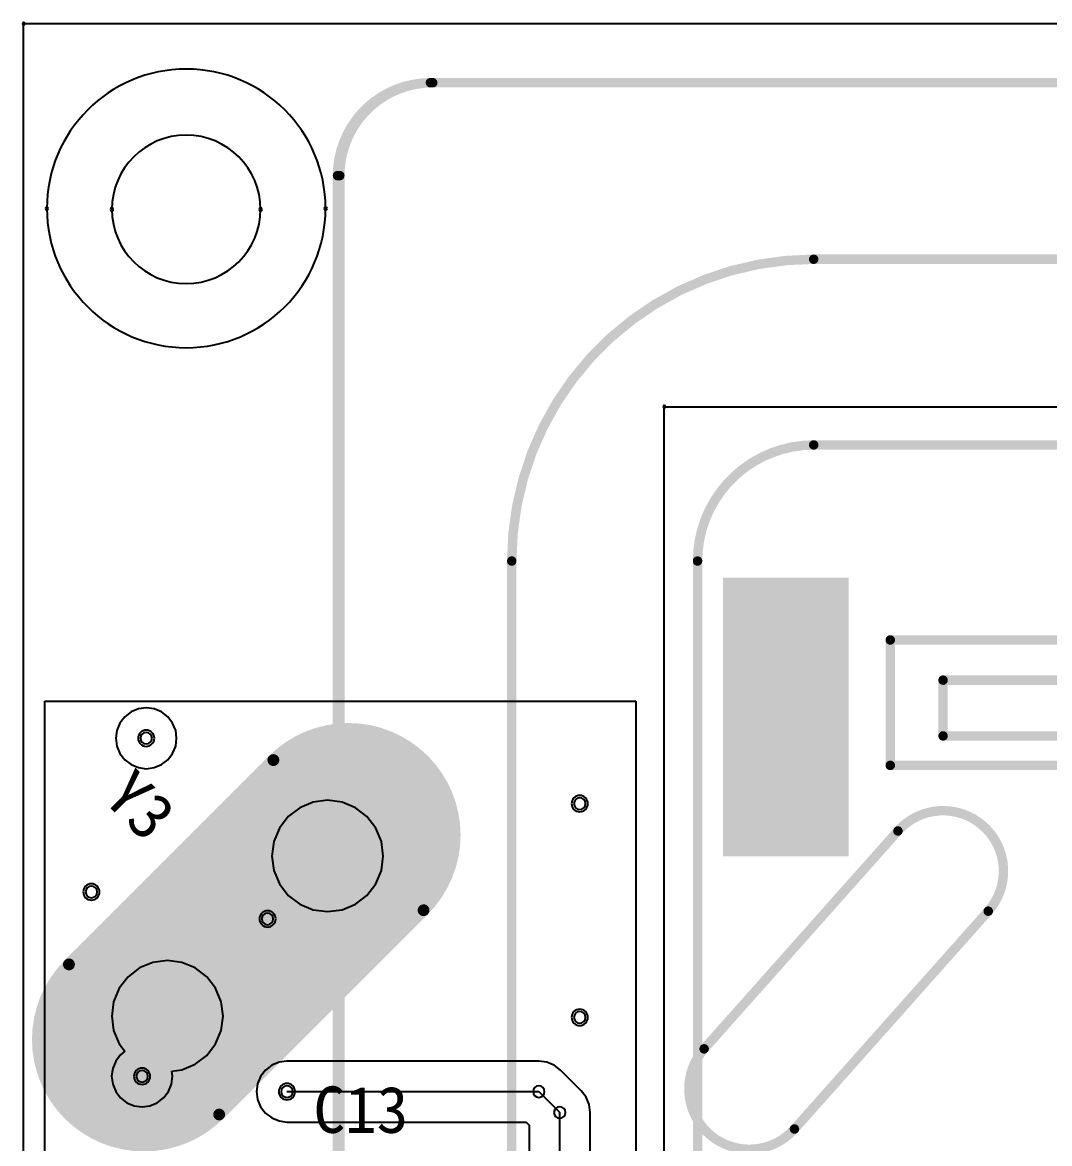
# Model space of a CAD drawing. Header units: inches. Extents: x 32166 to 34772, y 2386 to 4229.
# Drawn here: x 32893.1 to 32988.6, y 3901.3 to 4005.6 of the extents above; entities that cross this region are included whole.
import ezdxf

# ---------------------------------------------------------------- set-up
doc = ezdxf.new("R2010")
doc.units = ezdxf.units.IN
doc.header["$LTSCALE"] = 0.64311
doc.header["$MEASUREMENT"] = 0
for name, color, linetype in [('KEEPOUTLAYER', 6, 'CONTINUOUS'), ('MULTILAYER', 9, 'CONTINUOUS'), ('TOPLAYER', 1, 'CONTINUOUS'), ('TOPOVERLAY', 2, 'CONTINUOUS'), ('TOPSOLDER', 216, 'CONTINUOUS')]:
    doc.layers.add(name, color=color, linetype=linetype)
doc.styles.get("Standard").update_dxf_attribs({"font": 'txt', "width": 0.8})

msp = doc.modelspace()

# ---------------------------------------------------------------- linework, layer by layer
at = {"layer": 'KEEPOUTLAYER'}
for p, q in [((32893.17, 4005.45), (34340.37, 4005.45)), ((32893.17, 3806.73), (32893.17, 4005.45)), ((32952.74, 3969.8), (33076.03, 3969.8)), ((32952.74, 3896.87), (32952.74, 3969.8))]:
    msp.add_line(p, q, dxfattribs=at)
for centre, radius, start, end in [((32893.17, 4005.45), 0.108, 0, 180), ((32893.17, 4005.45), 0.108, 0, 180), ((32893.17, 4005.45), 0.108, 180, 0), ((32893.17, 4005.45), 0.108, 180, 0), ((32908.29, 3988.17), 6.91, 0, 180), ((32901.38, 3988.17), 0.137, 0, 180), ((32901.38, 3988.17), 0.137, 180, 0), ((32908.29, 3988.17), 6.91, 180, 0), ((32915.2, 3988.17), 0.137, 0, 180), ((32915.2, 3988.17), 0.137, 180, 0), ((32952.74, 3969.8), 0.108, 0, 180), ((32952.74, 3969.8), 0.108, 0, 180), ((32952.74, 3969.8), 0.108, 180, 0), ((32952.74, 3969.8), 0.108, 180, 0)]:
    msp.add_arc(centre, radius, start, end, dxfattribs=at)
at = {"layer": 'MULTILAYER', "const_width": 3.4}
for points in [[(32922.64, 3929.21, 1), (32920.24, 3926.81, 1)], [(32907.74, 3914.32, 1), (32905.34, 3911.91, 1)]]:
    msp.add_lwpolyline(points, format="xyb", close=True, dxfattribs=at)
at = {"layer": 'MULTILAYER'}
for centre, start, end in [((32904.57, 3938.97), 0, 180), ((32904.57, 3938.97), 180, 0), ((32944.88, 3932.88), 0, 180), ((32944.88, 3932.88), 180, 0), ((32899.47, 3924.67), 0, 180), ((32899.47, 3924.67), 180, 0), ((32915.85, 3922.16), 0, 180), ((32915.85, 3922.16), 180, 0), ((32944.88, 3913), 0, 180), ((32944.88, 3913), 180, 0), ((32904.18, 3907.52), 0, 180), ((32904.18, 3907.52), 180, 0), ((32917.66, 3906.09), 0, 180), ((32917.66, 3906.09), 180, 0)]:
    msp.add_arc(centre, 0.54, start, end, dxfattribs=at)
msp.add_solid([(32958.64, 3953.47), (32958.64, 3928.42), (32969.44, 3953.47), (32969.44, 3928.42)], dxfattribs=at)
at = {"layer": 'TOPLAYER'}
for p, q in [((32895.15, 3897.73), (32895.15, 3942.42)), ((32895.15, 3942.42), (32950.1, 3942.42)), ((32903.84, 3941.7), (32903.16, 3941.42)), ((32904.57, 3941.8), (32903.84, 3941.7)), ((32905.3, 3941.7), (32904.57, 3941.8)), ((32905.99, 3941.42), (32905.3, 3941.7)), ((32950.1, 3942.42), (32950.1, 3877.88)), ((32902.57, 3940.97), (32902.12, 3940.38)), ((32903.16, 3941.42), (32902.57, 3940.97)), ((32906.57, 3940.97), (32905.99, 3941.42)), ((32907.02, 3940.38), (32906.57, 3940.97)), ((32901.84, 3939.7), (32901.74, 3938.97)), ((32902.12, 3940.38), (32901.84, 3939.7)), ((32907.31, 3939.7), (32907.02, 3940.38)), ((32907.4, 3938.97), (32907.31, 3939.7)), ((32901.74, 3938.97), (32901.84, 3938.23)), ((32907.31, 3938.23), (32907.4, 3938.97)), ((32901.84, 3938.23), (32902.12, 3937.55)), ((32902.12, 3937.55), (32902.57, 3936.96)), ((32906.57, 3936.96), (32907.02, 3937.55)), ((32907.02, 3937.55), (32907.31, 3938.23)), ((32902.57, 3936.96), (32903.16, 3936.51)), ((32903.16, 3936.51), (32903.84, 3936.23)), ((32905.3, 3936.23), (32905.99, 3936.51)), ((32905.99, 3936.51), (32906.57, 3936.96)), ((32903.84, 3936.23), (32904.57, 3936.13)), ((32904.57, 3936.13), (32905.3, 3936.23)), ((32918.85, 3932.49), (32917.78, 3931.67)), ((32920.1, 3933.01), (32918.85, 3932.49)), ((32921.44, 3933.19), (32920.1, 3933.01)), ((32922.78, 3933.01), (32921.44, 3933.19)), ((32924.02, 3932.49), (32922.78, 3933.01)), ((32925.1, 3931.67), (32924.02, 3932.49)), ((32917.78, 3931.67), (32916.96, 3930.6)), ((32925.92, 3930.6), (32925.1, 3931.67)), ((32916.96, 3930.6), (32916.44, 3929.35)), ((32926.44, 3929.35), (32925.92, 3930.6)), ((32916.44, 3929.35), (32916.26, 3928.01)), ((32926.61, 3928.01), (32926.44, 3929.35)), ((32916.26, 3928.01), (32916.44, 3926.67)), ((32926.44, 3926.67), (32926.61, 3928.01)), ((32916.44, 3926.67), (32916.96, 3925.43)), ((32925.92, 3925.43), (32926.44, 3926.67)), ((32916.96, 3925.43), (32917.78, 3924.35)), ((32925.1, 3924.35), (32925.92, 3925.43)), ((32917.78, 3924.35), (32918.85, 3923.53)), ((32924.02, 3923.53), (32925.1, 3924.35)), ((32918.85, 3923.53), (32920.1, 3923.01)), ((32920.1, 3923.01), (32921.44, 3922.84)), ((32921.44, 3922.84), (32922.78, 3923.01)), ((32922.78, 3923.01), (32924.02, 3923.53)), ((32905.2, 3918.11), (32903.95, 3917.6)), ((32906.54, 3918.29), (32905.2, 3918.11)), ((32907.88, 3918.11), (32906.54, 3918.29)), ((32909.13, 3917.6), (32907.88, 3918.11)), ((32902.88, 3916.77), (32902.06, 3915.7)), ((32903.95, 3917.6), (32902.88, 3916.77)), ((32910.2, 3916.77), (32909.13, 3917.6)), ((32911.02, 3915.7), (32910.2, 3916.77)), ((32902.06, 3915.7), (32901.54, 3914.45)), ((32911.54, 3914.45), (32911.02, 3915.7)), ((32901.54, 3914.45), (32901.37, 3913.12)), ((32911.71, 3913.12), (32911.54, 3914.45)), ((32901.37, 3913.12), (32901.54, 3911.78)), ((32911.54, 3911.78), (32911.71, 3913.12)), ((32901.54, 3911.78), (32902.06, 3910.53)), ((32911.02, 3910.53), (32911.54, 3911.78)), ((32902.06, 3910.53), (32902.59, 3909.84)), ((32910.2, 3909.46), (32911.02, 3910.53)), ((32902.18, 3909.52), (32901.73, 3908.93)), ((32902.59, 3909.84), (32902.18, 3909.52)), ((32909.13, 3908.63), (32910.2, 3909.46)), ((32901.45, 3908.25), (32901.35, 3907.52)), ((32901.73, 3908.93), (32901.45, 3908.25)), ((32907.88, 3908.12), (32909.13, 3908.63)), ((32916.25, 3908.54), (32915.66, 3908.09)), ((32916.93, 3908.83), (32916.25, 3908.54)), ((32917.66, 3908.92), (32916.93, 3908.83)), ((32941.08, 3908.92), (32917.66, 3908.92)), ((32941.81, 3908.83), (32941.08, 3908.92)), ((32942.09, 3908.71), (32941.81, 3908.83)), ((32942.49, 3908.54), (32942.09, 3908.71)), ((32943.08, 3908.09), (32942.49, 3908.54)), ((32901.35, 3907.52), (32901.45, 3906.78)), ((32906.92, 3906.78), (32907.02, 3907.52)), ((32906.95, 3908), (32907.88, 3908.12)), ((32907.02, 3907.52), (32906.95, 3908)), ((32915.21, 3907.51), (32914.93, 3906.82)), ((32915.66, 3908.09), (32915.21, 3907.51)), ((32945.02, 3906.15), (32943.08, 3908.09)), ((32901.45, 3906.78), (32901.73, 3906.1)), ((32906.64, 3906.1), (32906.92, 3906.78)), ((32914.93, 3906.82), (32914.83, 3906.09)), ((32901.73, 3906.1), (32902.18, 3905.51)), ((32902.18, 3905.51), (32902.77, 3905.06)), ((32905.6, 3905.06), (32906.19, 3905.51)), ((32906.19, 3905.51), (32906.64, 3906.1)), ((32914.83, 3906.09), (32914.93, 3905.36)), ((32914.93, 3905.36), (32915.21, 3904.68)), ((32917.66, 3906.09), (32941.08, 3906.09)), ((32941.08, 3906.09), (32943.02, 3904.15)), ((32945.25, 3905.86), (32945.02, 3906.15)), ((32945.47, 3905.56), (32945.25, 3905.86)), ((32945.76, 3904.88), (32945.47, 3905.56)), ((32902.77, 3905.06), (32903.45, 3904.78)), ((32903.45, 3904.78), (32904.18, 3904.69)), ((32904.18, 3904.69), (32904.92, 3904.78)), ((32904.92, 3904.78), (32905.6, 3905.06)), ((32915.21, 3904.68), (32915.66, 3904.09)), ((32915.66, 3904.09), (32916.25, 3903.64)), ((32943.02, 3882.5), (32943.02, 3904.15)), ((32945.85, 3904.15), (32945.76, 3904.88)), ((32945.85, 3882.5), (32945.85, 3904.15)), ((32916.25, 3903.64), (32916.93, 3903.36)), ((32916.93, 3903.36), (32917.66, 3903.26)), ((32917.66, 3903.26), (32939.9, 3903.26)), ((32939.9, 3903.26), (32940.19, 3902.97)), ((32940.19, 3902.97), (32940.19, 3889.78))]:
    msp.add_line(p, q, dxfattribs=at)
at = {"layer": 'TOPLAYER', "const_width": 3.4}
for points in [[(32922.64, 3929.21, 1), (32920.24, 3926.81, 1)], [(32907.74, 3914.32, 1), (32905.34, 3911.91, 1)]]:
    msp.add_lwpolyline(points, format="xyb", close=True, dxfattribs=at)
at = {"layer": 'TOPLAYER'}
for centre, start, end in [((32904.57, 3938.97), 0, 180), ((32904.57, 3938.97), 180, 0), ((32944.88, 3932.88), 0, 180), ((32944.88, 3932.88), 180, 0), ((32899.47, 3924.67), 0, 180), ((32899.47, 3924.67), 180, 0), ((32915.85, 3922.16), 0, 180), ((32915.85, 3922.16), 180, 0), ((32944.88, 3913), 0, 180), ((32944.88, 3913), 180, 0), ((32904.18, 3907.52), 0, 180), ((32904.18, 3907.52), 180, 0), ((32917.66, 3906.09), 0, 180), ((32917.66, 3906.09), 0, 180), ((32941.08, 3906.09), 0, 180), ((32941.08, 3906.09), 0, 180), ((32917.66, 3906.09), 180, 0), ((32917.66, 3906.09), 180, 0), ((32941.08, 3906.09), 180, 0), ((32941.08, 3906.09), 180, 0), ((32943.02, 3904.15), 0, 180), ((32943.02, 3904.15), 0, 180), ((32943.02, 3904.15), 180, 0), ((32943.02, 3904.15), 180, 0)]:
    msp.add_arc(centre, 0.54, start, end, dxfattribs=at)
msp.add_solid([(32958.64, 3953.47), (32958.64, 3928.42), (32969.44, 3953.47), (32969.44, 3928.42)], dxfattribs=at)
at = {"layer": 'TOPOVERLAY'}
for points, const_width in [([(32922.36, 3991.31, -0.414214), (32931, 3999.95)], 0.878), ([(32922.57, 3991.31, -0.414214), (32931.21, 3999.95)], 0.878), ([(32938.56, 3955.45, -0.414214), (32966.64, 3983.53)], 0.878), ([(32955.84, 3955.45, -0.414214), (32966.64, 3966.25)], 0.878), ([(32916.39, 3936.94, -1), (32930.36, 3922.97)], 1.1), ([(32974.47, 3930.34, -1), (32982.87, 3922.88)], 0.878), ([(32911.35, 3903.96, -1), (32897.39, 3917.93)], 1.1), ([(32964.85, 3902.61, -1), (32956.45, 3910.07)], 0.878)]:
    msp.add_lwpolyline(points, format="xyb", dxfattribs=dict(at, const_width=const_width))
for points, const_width in [([(32931, 3999.95), (33098.61, 3999.95)], 0.878), ([(32922.36, 3858.25), (32922.36, 3991.31)], 0.878), ([(32922.57, 3858.25), (32922.57, 3991.31)], 0.878), ([(32966.64, 3983.53), (33062.97, 3983.53)], 0.878), ([(32966.64, 3966.25), (33062.97, 3966.25)], 0.878), ([(32938.56, 3894.11), (32938.56, 3955.45)], 0.878), ([(32955.84, 3894.11), (32955.84, 3955.45)], 0.878), ([(32973.76, 3936.44), (32973.76, 3948.11)], 0.878), ([(32973.76, 3948.11), (33000.55, 3948.11)], 0.878), ([(32978.67, 3939.18), (32978.67, 3944.37)], 0.878), ([(32978.67, 3944.37), (33000.55, 3944.37)], 0.878), ([(32905.14, 3911.72), (32922.68, 3929.25)], 20.85), ([(32978.67, 3939.18), (33000.55, 3939.18)], 0.878), ([(32897.39, 3917.93), (32916.39, 3936.94)], 1.1), ([(32973.76, 3936.44), (33000.55, 3936.44)], 0.878), ([(32956.45, 3910.07), (32974.47, 3930.34)], 0.878), ([(32911.35, 3903.96), (32930.36, 3922.97)], 1.1), ([(32964.85, 3902.61), (32982.87, 3922.88)], 0.878)]:
    msp.add_lwpolyline(points, dxfattribs=dict(at, const_width=const_width))
for points, const_width in [([(32931, 4000.17, 1), (32931, 3999.73, 1)], 0.439), ([(32931, 4000.17, 1), (32931, 3999.73, 1)], 0.439), ([(32931.21, 4000.17, 1), (32931.21, 3999.73, 1)], 0.439), ([(32922.36, 3991.53, 1), (32922.36, 3991.09, 1)], 0.439), ([(32922.36, 3991.53, 1), (32922.36, 3991.09, 1)], 0.439), ([(32922.57, 3991.53, 1), (32922.57, 3991.09, 1)], 0.439), ([(32922.57, 3991.53, 1), (32922.57, 3991.09, 1)], 0.439), ([(32966.64, 3983.75, 1), (32966.64, 3983.31, 1)], 0.439), ([(32966.64, 3983.75, 1), (32966.64, 3983.31, 1)], 0.439), ([(32966.64, 3966.47, 1), (32966.64, 3966.03, 1)], 0.439), ([(32966.64, 3966.47, 1), (32966.64, 3966.03, 1)], 0.439), ([(32938.56, 3955.67, 1), (32938.56, 3955.23, 1)], 0.439), ([(32938.56, 3955.67, 1), (32938.56, 3955.23, 1)], 0.439), ([(32955.84, 3955.67, 1), (32955.84, 3955.23, 1)], 0.439), ([(32955.84, 3955.67, 1), (32955.84, 3955.23, 1)], 0.439), ([(32973.76, 3948.33, 1), (32973.76, 3947.89, 1)], 0.439), ([(32973.76, 3948.33, 1), (32973.76, 3947.89, 1)], 0.439), ([(32978.67, 3944.59, 1), (32978.67, 3944.15, 1)], 0.439), ([(32978.67, 3944.59, 1), (32978.67, 3944.15, 1)], 0.439), ([(32926.36, 3932.94, 1), (32918.99, 3925.57, 1)], 10.42), ([(32978.67, 3939.4, 1), (32978.67, 3938.96, 1)], 0.439), ([(32978.67, 3939.4, 1), (32978.67, 3938.96, 1)], 0.439), ([(32916.59, 3937.13, 1), (32916.2, 3936.74, 1)], 0.549), ([(32916.59, 3937.13, 1), (32916.2, 3936.74, 1)], 0.549), ([(32973.76, 3936.66, 1), (32973.76, 3936.22, 1)], 0.439), ([(32973.76, 3936.66, 1), (32973.76, 3936.22, 1)], 0.439), ([(32974.47, 3930.56, 1), (32974.47, 3930.12, 1)], 0.439), ([(32974.47, 3930.56, 1), (32974.47, 3930.12, 1)], 0.439), ([(32930.55, 3923.16, 1), (32930.17, 3922.77, 1)], 0.549), ([(32930.55, 3923.16, 1), (32930.17, 3922.77, 1)], 0.549), ([(32982.87, 3923.1, 1), (32982.87, 3922.66, 1)], 0.439), ([(32982.87, 3923.1, 1), (32982.87, 3922.66, 1)], 0.439), ([(32908.83, 3915.4, 1), (32901.46, 3908.03, 1)], 10.42), ([(32897.58, 3918.12, 1), (32897.19, 3917.73, 1)], 0.549), ([(32897.58, 3918.12, 1), (32897.19, 3917.73, 1)], 0.549), ([(32956.45, 3910.29, 1), (32956.45, 3909.85, 1)], 0.439), ([(32956.45, 3910.29, 1), (32956.45, 3909.85, 1)], 0.439), ([(32911.55, 3904.15, 1), (32911.16, 3903.77, 1)], 0.549), ([(32911.55, 3904.15, 1), (32911.16, 3903.77, 1)], 0.549), ([(32964.85, 3902.83, 1), (32964.85, 3902.39, 1)], 0.439), ([(32964.85, 3902.83, 1), (32964.85, 3902.39, 1)], 0.439)]:
    msp.add_lwpolyline(points, format="xyb", close=True, dxfattribs=dict(at, const_width=const_width))
for centre, radius, start, end in [((32908.29, 3988.26), 12.96, 0, 180), ((32895.33, 3988.26), 0.137, 0, 180), ((32895.33, 3988.26), 0.137, 180, 0), ((32908.29, 3988.26), 12.96, 180, 0), ((32921.25, 3988.26), 0.137, 0, 180), ((32921.25, 3988.26), 0.137, 180, 0)]:
    msp.add_arc(centre, radius, start, end, dxfattribs=at)
at = {"layer": 'TOPSOLDER', "const_width": 3.84}
for points in [[(32922.8, 3929.37, 1), (32920.08, 3926.65, 1)], [(32907.9, 3914.47, 1), (32905.18, 3911.76, 1)]]:
    msp.add_lwpolyline(points, format="xyb", close=True, dxfattribs=at)
at = {"layer": 'TOPSOLDER'}
for centre, start, end in [((32904.57, 3938.97), 0, 180), ((32904.57, 3938.97), 180, 0), ((32944.88, 3932.88), 0, 180), ((32944.88, 3932.88), 180, 0), ((32899.47, 3924.67), 0, 180), ((32899.47, 3924.67), 180, 0), ((32915.85, 3922.16), 0, 180), ((32915.85, 3922.16), 180, 0), ((32944.88, 3913), 0, 180), ((32944.88, 3913), 180, 0), ((32904.18, 3907.52), 0, 180), ((32904.18, 3907.52), 180, 0), ((32917.66, 3906.09), 0, 180), ((32917.66, 3906.09), 180, 0)]:
    msp.add_arc(centre, 0.759, start, end, dxfattribs=at)
msp.add_solid([(32958.2, 3953.91), (32958.2, 3927.98), (32969.88, 3953.91), (32969.88, 3927.98)], dxfattribs=at)

# ---------------------------------------------------------------- texts
at = {"layer": 'TOPOVERLAY'}
for s, rotation, p in [('Y3', 315, (32900.41, 3933.29)), ('C13', 360, (32920.12, 3902.25))]:
    msp.add_text(s, height=4.32, rotation=rotation, dxfattribs=at).set_placement(p)

doc.saveas('drawing.dxf')
